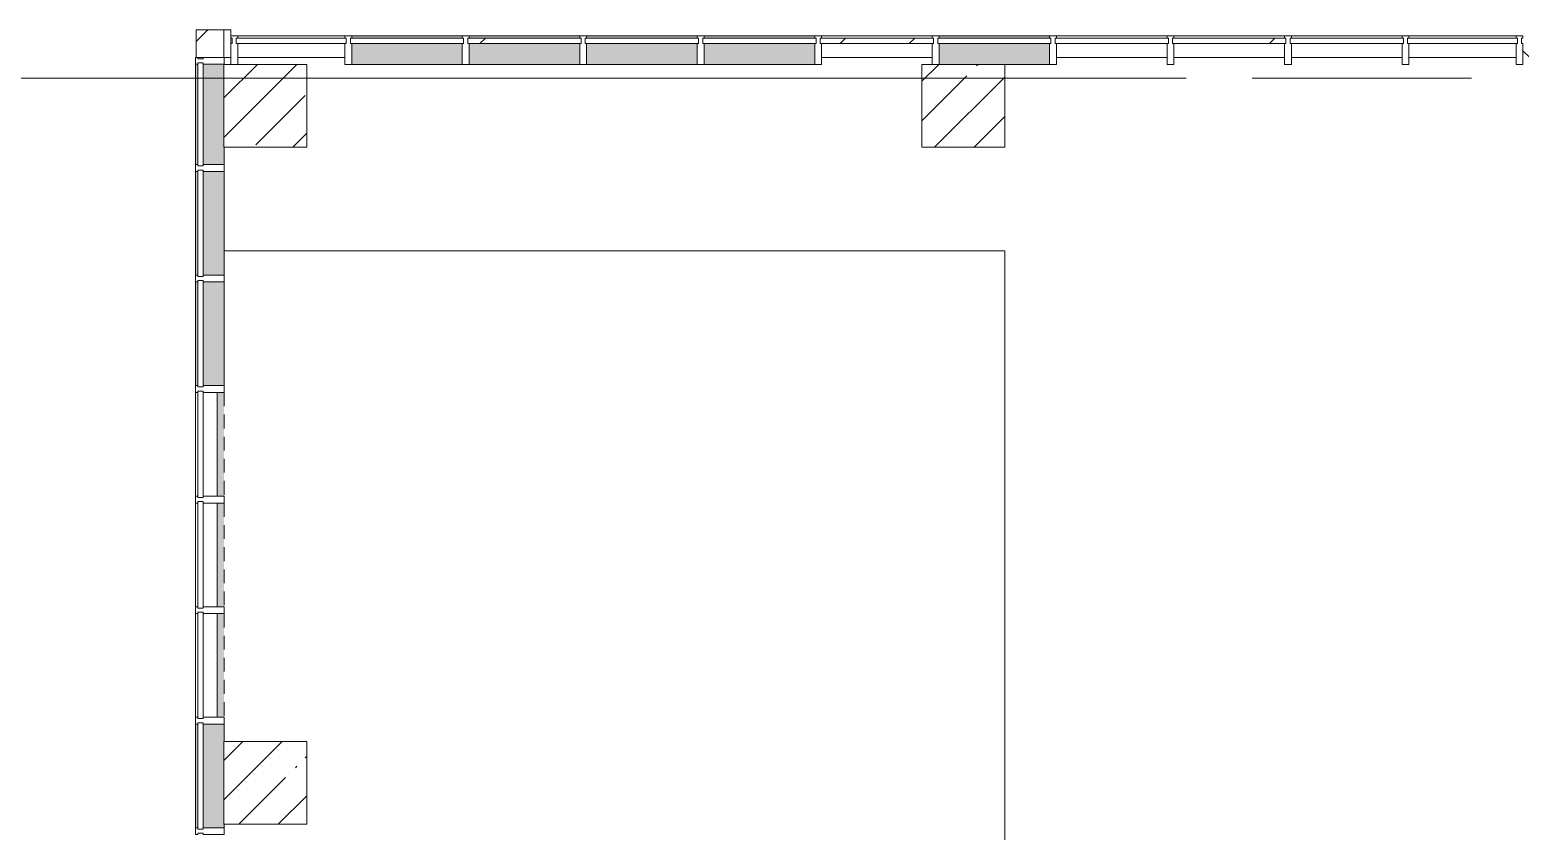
# Model space of a CAD drawing. Header units: millimetres. Extents: x 81566 to 292854, y -8553 to 29000.
# Drawn here: x 168499 to 179284, y 21550 to 27350 of the extents above; entities that cross this region are included whole.
import ezdxf

# ---------------------------------------------------------------- set-up
doc = ezdxf.new("R2010")
doc.units = ezdxf.units.MM
doc.linetypes.add('200_ШТРИХ__ш1_п0_6_', pattern=[160, 100, -60])
doc.linetypes.add('Осевая', pattern=[3175, 635, -476.25, 1587.5, -476.25])
for name, color, linetype, lineweight in [('A-DETL-MBND-1', 7, '200_ШТРИХ__ш1_п0_6_', 9), ('A-GLAZ-CURT-2', 7, 'Continuous', 5), ('A-GLAZ-CWMG-2', 7, 'Continuous', 5), ('A-WALL-4', 7, 'Continuous', 5), ('S-COLS-1', 7, 'Continuous', 5), ('Оси', 7, 'Continuous', 9), ('Оси-2', 7, 'Осевая', 9)]:
    doc.layers.add(name, color=color, linetype=linetype, lineweight=lineweight)
doc.layers.add('A-FLOR-1', color=7, linetype='Continuous', lineweight=5, true_color=0xaaaaaa)
doc.layers.add('A-GLAZ-CWMG-3', color=7, linetype='Continuous', lineweight=5, true_color=0x383e42)

# ---------------------------------------------------------------- blocks, each defined once
blk = doc.blocks.new('Прямоугольный импост - Импост структурный с накладкой - 190мм-22856805-2_2_3_птичка')
at = {"layer": 'A-GLAZ-CWMG-2'}
for p, q in [((0, 17), (-50, 17)), ((-50, 17), (-50, 0)), ((-50, 0), (-40, 0)), ((-40, 0), (-40, -40)), ((-10, -40), (-10, 0)), ((-10, 0), (0, 0)), ((0, 11), (0, 17)), ((-40, -40), (-50, -40)), ((-50, -40), (-50, -190)), ((0, -40), (-10, -40)), ((-50, -190), (0, -190))]:
    blk.add_line(p, q, dxfattribs=at)
blk = doc.blocks.new('Системная панель - Стекло - 40мм-22858580-2_2_3_птичка')
at = {"layer": 'A-GLAZ-CURT-2'}
for p, q in [((372.5, 40), (-372.5, 40)), ((-372.5, 40), (-372.5, 0)), ((-372.5, 0), (372.5, 0)), ((372.5, 0), (372.5, 40))]:
    blk.add_line(p, q, dxfattribs=at)
blk = doc.blocks.new('Системная панель - Стекло - 40мм-V312-2_2_3_птичка')
at = {"layer": 'A-GLAZ-CURT-2'}
for p, q in [((385, 40), (-385, 40)), ((-385, 40), (-385, 0)), ((-385, 0), (385, 0)), ((385, 0), (385, 40))]:
    blk.add_line(p, q, dxfattribs=at)
blk = doc.blocks.new('Прямоугольный импост - Импост структурный с накладкой - 190мм-22856798-2_2_3_птичка')
at = {"layer": 'A-GLAZ-CWMG-2'}
for p, q in [((-25, 0), (-25, 17)), ((-25, 17), (25, 17)), ((-15, 0), (-25, 0)), ((-15, -40), (-15, 0)), ((25, 0), (15, 0)), ((15, 0), (15, -40)), ((25, 17), (25, 0)), ((-25, -190), (-25, -40)), ((-25, -40), (-15, -40)), ((15, -40), (25, -40)), ((25, -40), (25, -190)), ((25, -190), (-25, -190))]:
    blk.add_line(p, q, dxfattribs=at)
blk = doc.blocks.new('Прямоугольный импост - Импост структурный с накладкой - 160мм-22858437-2_2_3_птичка')
at = {"layer": 'A-GLAZ-CWMG-2'}
for p, q in [((3854, 23925), (3854, 23175)), ((4011, 23925), (4011, 23175))]:
    blk.add_line(p, q, dxfattribs=at)
blk = doc.blocks.new('Системная панель - Стекло - 40мм-V313-2_2_3_птичка')
at = {"layer": 'A-GLAZ-CURT-2'}
for p, q in [((385, 40), (-385, 40)), ((-385, 40), (-385, 0)), ((-385, 0), (385, 0)), ((385, 0), (385, 40))]:
    blk.add_line(p, q, dxfattribs=at)
blk = doc.blocks.new('Системная панель - Стекло - 40мм-V314-2_2_3_птичка')
at = {"layer": 'A-GLAZ-CURT-2'}
h = blk.add_hatch(dxfattribs=at)
h.set_pattern_fill('FP_107', color=256, style=0, pattern_type=2)
h.set_pattern_definition([(135, (23850.1, -4371.1), (-1414.21, -1414.21), [1000, -3000]), (135, (24350.1, -5371.1), (-1414.21, -1414.21), [3000, -1000]), (135, (24850.1, -3371.1), (-1414.21, -1414.21), [1000, -3000])])
h.paths.add_polyline_path([(385, 40), (-385, 40), (-385, 0), (385, 0)])
for p, q in [((385, 40), (-385, 40)), ((-385, 40), (-385, 0)), ((-385, 0), (385, 0)), ((385, 0), (385, 40))]:
    blk.add_line(p, q, dxfattribs=at)
blk = doc.blocks.new('Системная панель - Стекло - 40мм-22856069-2_2_3_птичка')
at = {"layer": 'A-GLAZ-CURT-2'}
for p, q in [((397.5, 0), (-397.5, 0)), ((-397.5, 0), (-397.5, -40)), ((397.5, -40), (397.5, 0)), ((-397.5, -40), (397.5, -40))]:
    blk.add_line(p, q, dxfattribs=at)
blk = doc.blocks.new('Системная панель - Стекло - 40мм-22856070-2_2_3_птичка')
at = {"layer": 'A-GLAZ-CURT-2'}
h = blk.add_hatch(dxfattribs=at)
h.set_pattern_fill('FP_108', color=256, style=0, pattern_type=2)
h.set_pattern_definition([(45, (-9285, -26790), (-1414.21, 1414.21), [1000, -3000]), (45, (-10285, -27290), (-1414.21, 1414.21), [3000, -1000]), (45, (-8285, -27790), (-1414.21, 1414.21), [1000, -3000])])
h.paths.add_polyline_path([(410, -40), (410, 0), (-410, 0), (-410, -40), (400, -40)])
for p, q in [((410, 0), (-410, 0)), ((-410, 0), (-410, -40)), ((-410, -40), (410, -40)), ((410, -40), (410, 0))]:
    blk.add_line(p, q, dxfattribs=at)
blk = doc.blocks.new('Системная панель - Стекло - 40мм-V315-2_2_3_птичка')
at = {"layer": 'A-GLAZ-CURT-2'}
for p, q in [((410, 0), (-410, 0)), ((-410, 0), (-410, -40)), ((-410, -40), (410, -40)), ((410, -40), (410, 0))]:
    blk.add_line(p, q, dxfattribs=at)
blk = doc.blocks.new('Системная панель - Стекло - 40мм-22856305-2_2_3_птичка')
at = {"layer": 'A-GLAZ-CURT-2'}
h = blk.add_hatch(dxfattribs=at)
h.set_pattern_fill('FP_109', color=256, style=0, pattern_type=2)
h.set_pattern_definition([(45, (-11835.1, -26790), (-1414.21, 1414.21), [1000, -3000]), (45, (-12835.1, -27290), (-1414.21, 1414.21), [3000, -1000]), (45, (-10835.1, -27790), (-1414.21, 1414.21), [1000, -3000])])
h.paths.add_polyline_path([(410, -40), (410, 0), (-410, 0), (-410, -40), (400, -40)])
for p, q in [((410, 0), (-410, 0)), ((-410, 0), (-410, -40)), ((-410, -40), (410, -40)), ((410, -40), (410, 0))]:
    blk.add_line(p, q, dxfattribs=at)
blk = doc.blocks.new('Системная панель - Стекло - 40мм-V316-2_2_3_птичка')
at = {"layer": 'A-GLAZ-CURT-2'}
for p, q in [((410, 0), (-410, 0)), ((-410, 0), (-410, -40)), ((-410, -40), (410, -40)), ((410, -40), (410, 0))]:
    blk.add_line(p, q, dxfattribs=at)
blk = doc.blocks.new('Системная панель - Стекло - 40мм-V317-2_2_3_птичка')
at = {"layer": 'A-GLAZ-CURT-2'}
for p, q in [((397.5, 0), (-397.5, 0)), ((-397.5, 0), (-397.5, -40)), ((397.5, -40), (397.5, 0)), ((-397.5, -40), (397.5, -40))]:
    blk.add_line(p, q, dxfattribs=at)
blk = doc.blocks.new('Прямоугольный импост - Импост структурный с накладкой - 190мм-22856073-2_2_3_птичка')
at = {"layer": 'A-GLAZ-CWMG-2'}
for p, q in [((-50, 40), (-50, 190)), ((-50, 190), (0, 190)), ((0, 190), (0, 40)), ((-40, 40), (-50, 40)), ((-50, -17), (-50, 0)), ((-50, 0), (-40, 0)), ((-40, 0), (-40, 40)), ((-10, 40), (-10, 0)), ((0, 40), (-10, 40)), ((-10, 0), (0, 0)), ((0, 0), (0, -17)), ((0, -17), (-50, -17))]:
    blk.add_line(p, q, dxfattribs=at)
blk = doc.blocks.new('Прямоугольный импост - Импост структурный с накладкой - 160мм-22794259-2_2_3_птичка')
at = {"layer": 'A-GLAZ-CWMG-2'}
for p, q in [((4160, 27307), (4935, 27307)), ((4160, 27150), (4935, 27150))]:
    blk.add_line(p, q, dxfattribs=at)
blk = doc.blocks.new('Прямоугольный импост - Импост структурный с накладкой - 160мм-20149070-2_2_3_птичка')
at = {"layer": 'A-GLAZ-CWMG-2'}
for p, q in [((8385, 27307), (9185, 27307)), ((8385, 27150), (9185, 27150))]:
    blk.add_line(p, q, dxfattribs=at)
blk = doc.blocks.new('Прямоугольный импост - Импост структурный с накладкой - 160мм-22794460-2_2_3_птичка')
at = {"layer": 'A-GLAZ-CWMG-2'}
for p, q in [((10935, 27307), (11285, 27307)), ((10935, 27150), (11285, 27150))]:
    blk.add_line(p, q, dxfattribs=at)
blk = doc.blocks.new('Прямоугольный импост - Импост структурный с накладкой - 160мм-22794342-2_2_3_птичка')
at = {"layer": 'A-GLAZ-CWMG-2'}
for p, q in [((11285, 27307), (11735, 27307)), ((11285, 27150), (11735, 27150))]:
    blk.add_line(p, q, dxfattribs=at)
blk = doc.blocks.new('Прямоугольный импост - Импост структурный с накладкой - 190мм-22856065-2_2_3_птичка')
at = {"layer": 'A-GLAZ-CWMG-2'}
for p, q in [((-25, 40), (-25, 190)), ((-25, 190), (25, 190)), ((25, 190), (25, 40)), ((-15, 40), (-25, 40)), ((-25, -17), (-25, 0)), ((-25, 0), (-15, 0)), ((-15, 0), (-15, 40)), ((15, 40), (15, 0)), ((25, 40), (15, 40)), ((15, 0), (25, 0)), ((25, 0), (25, -17)), ((25, -17), (-25, -17))]:
    blk.add_line(p, q, dxfattribs=at)
blk = doc.blocks.new('Прямоугольный импост - Импост структурный с накладкой - 190мм-V318-2_2_3_птичка')
at = {"layer": 'A-GLAZ-CWMG-2'}
for p, q in [((-50, 190), (-50, 40)), ((0, 40), (0, 190)), ((-50, 40), (-40, 40)), ((-40, 0), (-50, 0)), ((-50, 0), (-50, -17)), ((-40, 40), (-40, 0)), ((-10, 0), (-10, 40)), ((-10, 40), (0, 40)), ((0, 0), (-10, 0)), ((0, -17), (0, 0)), ((-50, -17), (0, -17))]:
    blk.add_line(p, q, dxfattribs=at)
blk = doc.blocks.new('Системная панель - Стекло - 40мм-V344-2_2_3_птичка')
at = {"layer": 'A-GLAZ-CURT-2'}
h = blk.add_hatch(dxfattribs=at)
h.set_pattern_fill('FP_126', color=256, style=0, pattern_type=2)
h.set_pattern_definition([(135, (24650.1, -4371.1), (-1414.21, -1414.21), [1000, -3000]), (135, (25150.1, -5371.1), (-1414.21, -1414.21), [3000, -1000]), (135, (25650.1, -3371.1), (-1414.21, -1414.21), [1000, -3000])])
h.paths.add_polyline_path([(385, 40), (-385, 40), (-385, 0), (385, 0)])
for p, q in [((385, 40), (-385, 40)), ((-385, 40), (-385, 0)), ((-385, 0), (385, 0)), ((385, 0), (385, 40))]:
    blk.add_line(p, q, dxfattribs=at)
blk = doc.blocks.new('Прямоугольный импост - Импост структурный с накладкой - 190мм-V345-2_2_3_птичка')
at = {"layer": 'A-GLAZ-CWMG-3'}
for points in [[(3871, 24775), (3871, 25525), (3854, 25525), (3854, 24775)], [(4031, 24775), (4061, 24775), (4060, 25525), (3911, 25525), (3911, 24775)]]:
    blk.add_hatch(color=256, dxfattribs=at).paths.add_polyline_path(points)
at = {"layer": 'A-GLAZ-CWMG-2'}
for p, q in [((3854, 25525), (3854, 24775)), ((4061, 25525), (4061, 24775))]:
    blk.add_line(p, q, dxfattribs=at)
blk = doc.blocks.new('Системная панель - Стекло - 40мм-V346-2_2_3_птичка')
at = {"layer": 'A-GLAZ-CURT-2'}
for p, q in [((410, 0), (-410, 0)), ((-410, 0), (-410, -40)), ((-410, -40), (410, -40)), ((410, -40), (410, 0))]:
    blk.add_line(p, q, dxfattribs=at)
blk = doc.blocks.new('Прямоугольный импост - Импост структурный с накладкой - 190мм-23186024-2_2_3_птичка')
at = {"layer": 'A-GLAZ-CWMG-3'}
for points in [[(10035, 27290), (10035, 27307), (9235, 27307), (9235, 27290), (9710, 27290)], [(9235, 27100), (10035, 27100), (10035, 27250), (9235, 27250)]]:
    blk.add_hatch(color=256, dxfattribs=at).paths.add_polyline_path(points)
at = {"layer": 'A-GLAZ-CWMG-2'}
for p, q in [((9235, 27307), (10035, 27307)), ((9710, 27100), (10035, 27100))]:
    blk.add_line(p, q, dxfattribs=at)
blk = doc.blocks.new('Прямоугольный импост - Импост структурный с накладкой - 190мм-V347-2_2_3_птичка')
at = {"layer": 'A-GLAZ-CWMG-2'}
for p, q in [((-25, 40), (-25, 190)), ((25, 190), (25, 40)), ((-15, 40), (-25, 40)), ((-25, -17), (-25, 0)), ((-25, 0), (-15, 0)), ((-15, 0), (-15, 40)), ((15, 40), (15, 0)), ((25, 40), (15, 40)), ((15, 0), (25, 0)), ((25, 0), (25, -17)), ((25, -17), (-25, -17))]:
    blk.add_line(p, q, dxfattribs=at)
blk = doc.blocks.new('Системная панель - Стекло - 40мм-V348-2_2_3_птичка')
at = {"layer": 'A-GLAZ-CURT-2'}
for p, q in [((410, 0), (-410, 0)), ((-410, 0), (-410, -40)), ((-410, -40), (410, -40)), ((410, -40), (410, 0))]:
    blk.add_line(p, q, dxfattribs=at)
blk = doc.blocks.new('Прямоугольный импост - Импост структурный с накладкой - 190мм-V349-2_2_3_птичка')
at = {"layer": 'A-GLAZ-CWMG-3'}
for points in [[(7677, 27290), (8335, 27290), (8335, 27307), (7535, 27307), (7535, 27290)], [(7677, 27100), (8335, 27100), (8335, 27250), (7535, 27250), (7535, 27100)]]:
    blk.add_hatch(color=256, dxfattribs=at).paths.add_polyline_path(points)
at = {"layer": 'A-GLAZ-CWMG-2'}
for p, q in [((7535, 27307), (8335, 27307)), ((7535, 27100), (8335, 27100))]:
    blk.add_line(p, q, dxfattribs=at)
blk = doc.blocks.new('Системная панель - Стекло - 40мм-V374-2_2_3_птичка')
at = {"layer": 'A-GLAZ-CURT-2'}
for p, q in [((410, 0), (-410, 0)), ((-410, 0), (-410, -40)), ((-410, -40), (410, -40)), ((410, -40), (410, 0))]:
    blk.add_line(p, q, dxfattribs=at)
blk = doc.blocks.new('Системная панель - Стекло - 40мм-V375-2_2_3_птичка')
at = {"layer": 'A-GLAZ-CURT-2'}
for p, q in [((410, 0), (-410, 0)), ((-410, 0), (-410, -40)), ((-410, -40), (410, -40)), ((410, -40), (410, 0))]:
    blk.add_line(p, q, dxfattribs=at)
blk = doc.blocks.new('Прямоугольный импост - Импост структурный с накладкой - 190мм-22858574-2_2_3_птичка')
at = {"layer": 'A-GLAZ-CWMG-3'}
for points in [[(3871, 26375), (3871, 27100), (3854, 27100), (3854, 26375)], [(4060, 26375), (4061, 26375), (4060, 27100), (3911, 27100), (3911, 26375), (4031, 26375)]]:
    blk.add_hatch(color=256, dxfattribs=at).paths.add_polyline_path(points)
at = {"layer": 'A-GLAZ-CWMG-2'}
for p, q in [((3854, 27100), (3854, 26375)), ((4061, 26500), (4061, 26375))]:
    blk.add_line(p, q, dxfattribs=at)
blk = doc.blocks.new('BSC_Колонна _Прямоугольная - 200х200-22401950-2_2_3_птичка')
at = {"layer": 'S-COLS-1'}
h = blk.add_hatch(dxfattribs=at)
h.set_pattern_fill('FP_149', color=256, style=0, pattern_type=2)
h.set_pattern_definition([(45, (-3960, -27250), (-176.7767, 176.7767), [])])
h.paths.add_polyline_path([(-49, -100), (100, -100), (100, 100), (-100, 100), (-100, -100)])
for p, q in [((100, 100), (-100, 100)), ((-100, 100), (-100, -100)), ((100, -100), (100, 100)), ((-100, -100), (100, -100))]:
    blk.add_line(p, q, dxfattribs=at)
blk = doc.blocks.new('Системная панель - Стекло - 40мм-V388-2_2_3_птичка')
at = {"layer": 'A-GLAZ-CURT-2'}
h = blk.add_hatch(dxfattribs=at)
h.set_pattern_fill('FP_150', color=256, style=0, pattern_type=2)
h.set_pattern_definition([(45, (-6735, -26790), (-1414.21, 1414.21), [1000, -3000]), (45, (-7735, -27290), (-1414.21, 1414.21), [3000, -1000]), (45, (-5735, -27790), (-1414.21, 1414.21), [1000, -3000])])
h.paths.add_polyline_path([(410, -40), (410, 0), (-410, 0), (-410, -40), (400, -40)])
for p, q in [((410, 0), (-410, 0)), ((-410, 0), (-410, -40)), ((-410, -40), (410, -40)), ((410, -40), (410, 0))]:
    blk.add_line(p, q, dxfattribs=at)
blk = doc.blocks.new('Системная панель - Стекло - 40мм-V389-2_2_3_птичка')
at = {"layer": 'A-GLAZ-CURT-2'}
for p, q in [((385, 40), (-385, 40)), ((-385, 40), (-385, 0)), ((-385, 0), (385, 0)), ((385, 0), (385, 40))]:
    blk.add_line(p, q, dxfattribs=at)
blk = doc.blocks.new('BSC_Колонна _Прямоугольная - 600х600-V393-2_2_3_птичка')
at = {"layer": 'S-COLS-1'}
h = blk.add_hatch(dxfattribs=at)
h.set_pattern_fill('FP_152', color=256, style=0, pattern_type=2)
h.set_pattern_definition([(45, (-9410, -26800), (-285.123, 285.123), []), (45, (-9124.88, -26800), (-285.123, 285.123), [504.031, -100.806, 16.764, -84.042])])
h.paths.add_polyline_path([(-300, -300), (300, -300), (300, 300), (-300, 300), (-300, 149)])
for p, q in [((300, 300), (-300, 300)), ((-300, 300), (-300, -300)), ((300, -300), (300, 300)), ((-300, -300), (300, -300))]:
    blk.add_line(p, q, dxfattribs=at)
blk = doc.blocks.new('BSC_Колонна _Прямоугольная - 600х600-V394-2_2_3_птичка')
at = {"layer": 'S-COLS-1'}
h = blk.add_hatch(dxfattribs=at)
h.set_pattern_fill('FP_153', color=256, style=0, pattern_type=2)
h.set_pattern_definition([(45, (-4360, -26800), (-285.123, 285.123), []), (45, (-4074.88, -26800), (-285.123, 285.123), [504.031, -100.806, 16.764, -84.042])])
h.paths.add_polyline_path([(-300, -300), (300, -300), (300, 300), (-300, 300), (-300, 149)])
for p, q in [((300, 300), (-300, 300)), ((-300, 300), (-300, -300)), ((300, -300), (300, 300)), ((-300, -300), (300, -300))]:
    blk.add_line(p, q, dxfattribs=at)
blk = doc.blocks.new('BSC_Колонна _Прямоугольная - 600х600-V395-2_2_3_птичка')
at = {"layer": 'S-COLS-1'}
h = blk.add_hatch(dxfattribs=at)
h.set_pattern_fill('FP_155', color=256, style=0, pattern_type=2)
h.set_pattern_definition([(45, (-4360, -21900), (-285.123, 285.123), []), (45, (-4074.88, -21900), (-285.123, 285.123), [504.031, -100.806, 16.764, -84.042])])
h.paths.add_polyline_path([(300, -300), (300, 300), (-300, 300), (-300, -300)])
for p, q in [((300, 300), (-300, 300)), ((-300, 300), (-300, -300)), ((300, -300), (300, 300)), ((-300, -300), (300, -300))]:
    blk.add_line(p, q, dxfattribs=at)
blk = doc.blocks.new('Системная панель - Стекло - 40мм-V404-2_2_3_птичка')
at = {"layer": 'A-GLAZ-CURT-2'}
for p, q in [((385, 40), (-385, 40)), ((-385, 40), (-385, 0)), ((-385, 0), (385, 0)), ((385, 0), (385, 40))]:
    blk.add_line(p, q, dxfattribs=at)
blk = doc.blocks.new('Прямоугольный импост - Импост структурный с накладкой - 190мм-V405-2_2_3_птичка')
at = {"layer": 'A-GLAZ-CWMG-3'}
for points in [[(3871, 21575), (3871, 22325), (3854, 22325), (3854, 21575)], [(4031, 21575), (4061, 21575), (4060, 22325), (3911, 22325), (3911, 21575)]]:
    blk.add_hatch(color=256, dxfattribs=at).paths.add_polyline_path(points)
at = {"layer": 'A-GLAZ-CWMG-2'}
for p, q in [((3854, 22325), (3854, 21575)), ((4061, 22325), (4061, 22200)), ((4061, 21600), (4061, 21575))]:
    blk.add_line(p, q, dxfattribs=at)
blk = doc.blocks.new('Прямоугольный импост - Импост структурный с накладкой - 190мм-V422-2_2_3_птичка')
at = {"layer": 'A-DETL-MBND-1'}
blk.add_hatch(color=256, dxfattribs=at).paths.add_polyline_path([(4061, 23975), (4060, 24725), (4011, 24725), (4011, 23975), (4060, 23975)])
blk.add_line((4061, 24725), (4061, 23975), dxfattribs=at)

msp = doc.modelspace()

# ---------------------------------------------------------------- hatches: boundary and pattern name
at = {"layer": 'A-WALL-4'}
h = msp.add_hatch(dxfattribs=at)
h.set_pattern_fill('FP_100', color=256, style=0, pattern_type=2)
h.set_pattern_definition([(135, (165843.58, 0), (-176.7767, -176.7767), [])])
h.paths.add_polyline_path([(169903.6, 27150), (169953.6, 27150), (169953.6, 27350), (169903.6, 27350)])
h.paths.add_polyline_path([(179532.6, 27150), (179532.6, 27330), (179553.6, 27330), (179553.6, 27350), (179303.8, 27350), (179303.8, 27150)])

# ---------------------------------------------------------------- linework, layer by layer
at = {"layer": 'A-FLOR-1'}
for p, q in [((175553.6, 25750), (169904.7, 25750)), ((175553.6, 20770), (175553.6, 25750))]:
    msp.add_line(p, q, dxfattribs=at)
at = {"layer": 'A-WALL-4'}
for p, q in [((169953.6, 27350), (169903.6, 27350)), ((169953.6, 27150), (169953.6, 27350)), ((169903.6, 27150), (169953.6, 27150))]:
    msp.add_line(p, q, dxfattribs=at)
at = {"layer": 'Оси'}
msp.add_line((163732.6, 27000), (176232.6, 27000), dxfattribs=at)
at = {"layer": 'Оси-2'}
msp.add_line((176232.6, 27000), (187203.6, 27000), dxfattribs=at)

# ---------------------------------------------------------------- block references
at = {"layer": 'A-DETL-MBND-1'}
for p in [(165843.6, 0), (165843.6, -800), (165843.6, -1600)]:
    msp.add_blockref('Прямоугольный импост - Импост структурный с накладкой - 190мм-V422-2_2_3_птичка', p, dxfattribs=at)
at = {"layer": 'A-GLAZ-CURT-2'}
for name, p in [('Системная панель - Стекло - 40мм-22856069-2_2_3_птичка', (170391.1, 27290)), ('Системная панель - Стекло - 40мм-V375-2_2_3_птичка', (171228.6, 27290)), ('Системная панель - Стекло - 40мм-V388-2_2_3_птичка', (172078.6, 27290)), ('Системная панель - Стекло - 40мм-V374-2_2_3_птичка', (172928.6, 27290)), ('Системная панель - Стекло - 40мм-V348-2_2_3_птичка', (173778.6, 27290)), ('Системная панель - Стекло - 40мм-22856070-2_2_3_птичка', (174628.6, 27290)), ('Системная панель - Стекло - 40мм-V346-2_2_3_птичка', (175478.6, 27290)), ('Системная панель - Стекло - 40мм-V315-2_2_3_птичка', (176328.6, 27290)), ('Системная панель - Стекло - 40мм-22856305-2_2_3_птичка', (177178.7, 27290)), ('Системная панель - Стекло - 40мм-V316-2_2_3_птичка', (178028.8, 27290)), ('Системная панель - Стекло - 40мм-V317-2_2_3_птичка', (178866.3, 27290))]:
    msp.add_blockref(name, p, dxfattribs=at)
at = {"layer": 'A-GLAZ-CURT-2', "rotation": 269.9999999999999}
for name, p in [('Системная панель - Стекло - 40мм-22858580-2_2_3_птичка', (169714.7, 26737.6)), ('Системная панель - Стекло - 40мм-V389-2_2_3_птичка', (169714.7, 25950.1)), ('Системная панель - Стекло - 40мм-V344-2_2_3_птичка', (169714.7, 25150.1)), ('Системная панель - Стекло - 40мм-V314-2_2_3_птичка', (169714.7, 24350.1)), ('Системная панель - Стекло - 40мм-V312-2_2_3_птичка', (169714.7, 23550.1)), ('Системная панель - Стекло - 40мм-V313-2_2_3_птичка', (169714.7, 22750.1)), ('Системная панель - Стекло - 40мм-V404-2_2_3_птичка', (169714.7, 21950.1))]:
    msp.add_blockref(name, p, dxfattribs=at)
at = {"layer": 'A-GLAZ-CWMG-2'}
for name, p, rotation in [('Прямоугольный импост - Импост структурный с накладкой - 190мм-V318-2_2_3_птичка', (169953.6, 27290), 180), ('Прямоугольный импост - Импост структурный с накладкой - 190мм-22856805-2_2_3_птичка', (169714.7, 27150.1), 89.99999999999991)]:
    msp.add_blockref(name, p, dxfattribs=dict(at, rotation=rotation))
for name, p in [('Прямоугольный импост - Импост структурный с накладкой - 160мм-22794259-2_2_3_птичка', (165843.6, 0)), ('Прямоугольный импост - Импост структурный с накладкой - 190мм-V349-2_2_3_птичка', (163293.6, 0)), ('Прямоугольный импост - Импост структурный с накладкой - 190мм-V349-2_2_3_птичка', (164143.6, 0)), ('Прямоугольный импост - Импост структурный с накладкой - 190мм-V349-2_2_3_птичка', (164993.6, 0)), ('Прямоугольный импост - Импост структурный с накладкой - 190мм-V349-2_2_3_птичка', (165843.6, 0)), ('Прямоугольный импост - Импост структурный с накладкой - 160мм-20149070-2_2_3_птичка', (165843.6, 0)), ('Прямоугольный импост - Импост структурный с накладкой - 190мм-23186024-2_2_3_птичка', (165843.6, 0)), ('Прямоугольный импост - Импост структурный с накладкой - 160мм-20149070-2_2_3_птичка', (167543.6, 0)), ('Прямоугольный импост - Импост структурный с накладкой - 160мм-22794460-2_2_3_птичка', (165843.6, 0)), ('Прямоугольный импост - Импост структурный с накладкой - 160мм-22794342-2_2_3_птичка', (165843.6, 0)), ('Прямоугольный импост - Импост структурный с накладкой - 160мм-20149070-2_2_3_птичка', (169243.8, 0)), ('Прямоугольный импост - Импост структурный с накладкой - 160мм-22794259-2_2_3_птичка', (174318.8, 0)), ('Прямоугольный импост - Импост структурный с накладкой - 190мм-22858574-2_2_3_птичка', (165843.6, 0)), ('Прямоугольный импост - Импост структурный с накладкой - 190мм-V345-2_2_3_птичка', (165843.6, 800)), ('Прямоугольный импост - Импост структурный с накладкой - 190мм-V345-2_2_3_птичка', (165843.6, 0)), ('Прямоугольный импост - Импост структурный с накладкой - 160мм-22858437-2_2_3_птичка', (165843.6, 800)), ('Прямоугольный импост - Импост структурный с накладкой - 160мм-22858437-2_2_3_птичка', (165843.6, 0)), ('Прямоугольный импост - Импост структурный с накладкой - 160мм-22858437-2_2_3_птичка', (165843.6, -800)), ('Прямоугольный импост - Импост структурный с накладкой - 190мм-V405-2_2_3_птичка', (165843.6, 0))]:
    msp.add_blockref(name, p, dxfattribs=at)
at = {"layer": 'A-GLAZ-CWMG-2', "extrusion": (0, 0, -1)}
for name, p, rotation in [('Прямоугольный импост - Импост структурный с накладкой - 190мм-22856065-2_2_3_птичка', (-170803.6, 27290), 180), ('Прямоугольный импост - Импост структурный с накладкой - 190мм-22856065-2_2_3_птичка', (-171653.6, 27290), 180), ('Прямоугольный импост - Импост структурный с накладкой - 190мм-22856065-2_2_3_птичка', (-172503.6, 27290), 180), ('Прямоугольный импост - Импост структурный с накладкой - 190мм-22856065-2_2_3_птичка', (-173353.6, 27290), 180), ('Прямоугольный импост - Импост структурный с накладкой - 190мм-22856065-2_2_3_птичка', (-174203.6, 27290), 180), ('Прямоугольный импост - Импост структурный с накладкой - 190мм-V347-2_2_3_птичка', (-175053.6, 27290), 180), ('Прямоугольный импост - Импост структурный с накладкой - 190мм-22856065-2_2_3_птичка', (-175903.6, 27290), 180), ('Прямоугольный импост - Импост структурный с накладкой - 190мм-22856065-2_2_3_птичка', (-176753.6, 27290), 180), ('Прямоугольный импост - Импост структурный с накладкой - 190мм-22856065-2_2_3_птичка', (-177603.8, 27290), 180), ('Прямоугольный импост - Импост структурный с накладкой - 190мм-22856065-2_2_3_птичка', (-178453.8, 27290), 180), ('Прямоугольный импост - Импост структурный с накладкой - 190мм-22856073-2_2_3_птичка', (-179303.8, 27290), 180), ('Прямоугольный импост - Импост структурный с накладкой - 190мм-22856798-2_2_3_птичка', (-169714.7, 26350.1), 270.0000000000001), ('Прямоугольный импост - Импост структурный с накладкой - 190мм-22856798-2_2_3_птичка', (-169714.7, 25550.1), 270.0000000000001), ('Прямоугольный импост - Импост структурный с накладкой - 190мм-22856798-2_2_3_птичка', (-169714.7, 24750.1), 270.0000000000001), ('Прямоугольный импост - Импост структурный с накладкой - 190мм-22856798-2_2_3_птичка', (-169714.7, 23950.1), 270.0000000000001), ('Прямоугольный импост - Импост структурный с накладкой - 190мм-22856798-2_2_3_птичка', (-169714.7, 23150.1), 270.0000000000001), ('Прямоугольный импост - Импост структурный с накладкой - 190мм-22856798-2_2_3_птичка', (-169714.7, 22350.1), 270.0000000000001), ('Прямоугольный импост - Импост структурный с накладкой - 190мм-22856798-2_2_3_птичка', (-169714.7, 21550.1), 270.0000000000001)]:
    msp.add_blockref(name, p, dxfattribs=dict(at, rotation=rotation))
at = {"layer": 'S-COLS-1'}
for name, p in [('BSC_Колонна _Прямоугольная - 200х200-22401950-2_2_3_птичка', (169803.6, 27250)), ('BSC_Колонна _Прямоугольная - 600х600-V394-2_2_3_птичка', (170203.6, 26800)), ('BSC_Колонна _Прямоугольная - 600х600-V393-2_2_3_птичка', (175253.6, 26800)), ('BSC_Колонна _Прямоугольная - 600х600-V395-2_2_3_птичка', (170203.6, 21900))]:
    msp.add_blockref(name, p, dxfattribs=at)

doc.saveas('drawing.dxf')
